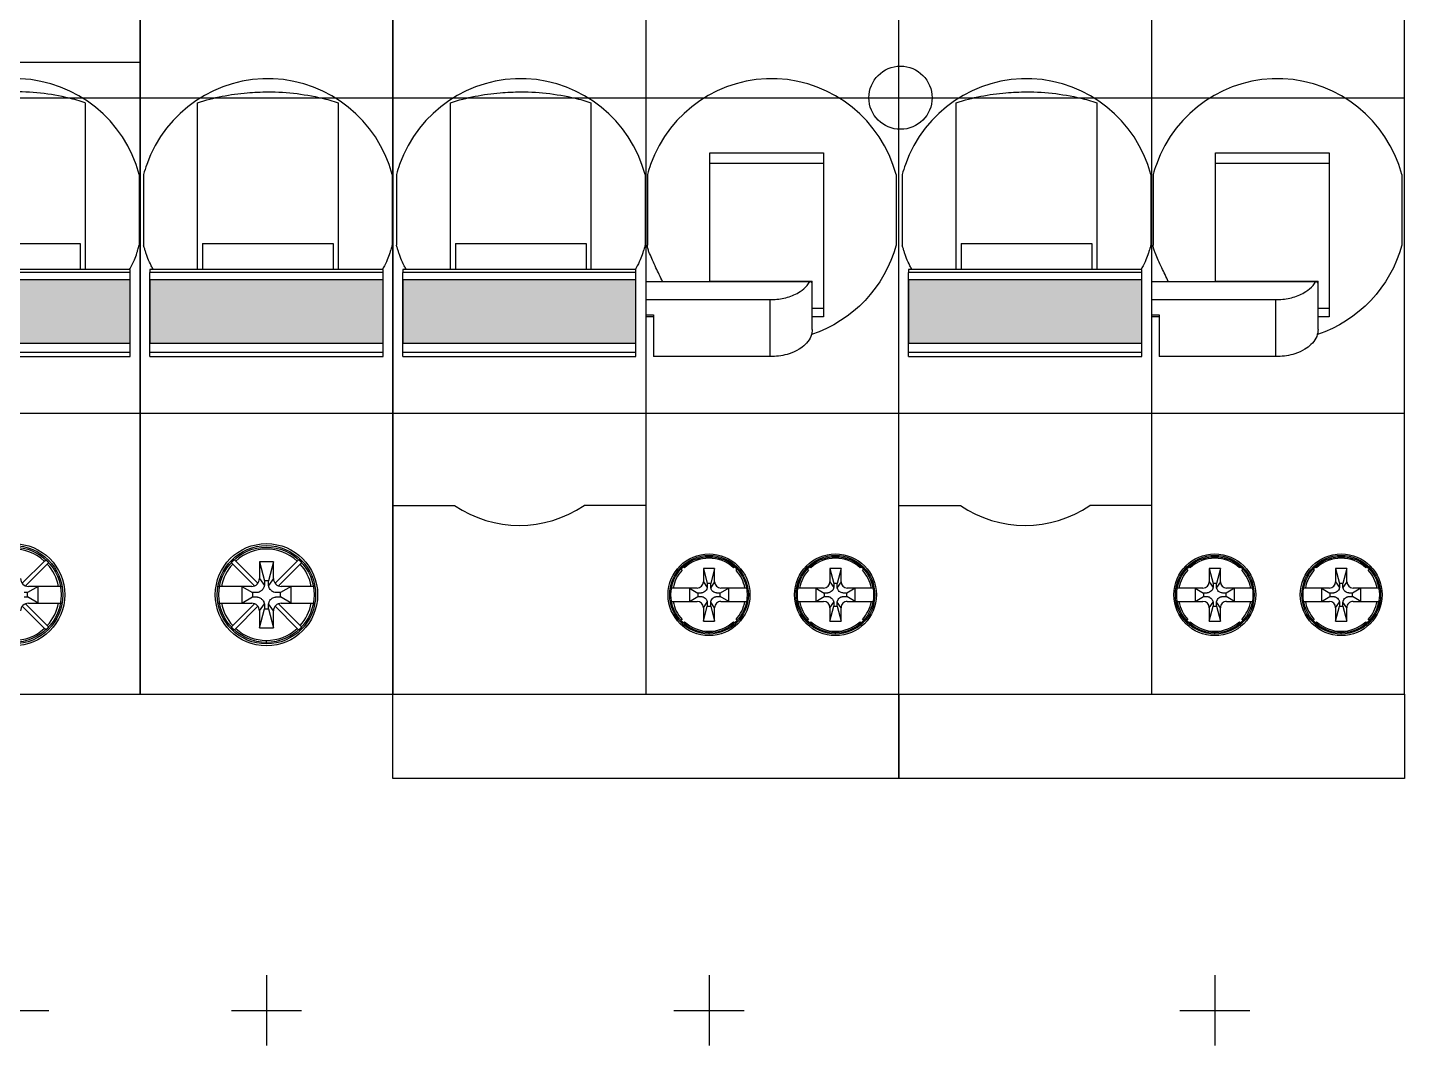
# Model space of a CAD drawing. Extents: x 990312 to 991012, y 80694 to 81594.
# Drawn here: x 990794.9 to 990892.9, y 80775.9 to 80848.4 of the extents above; entities that cross this region are included whole.
import ezdxf

# ---------------------------------------------------------------- set-up
doc = ezdxf.new("R2010")
doc.units = 0
doc.header["$MEASUREMENT"] = 0

# ---------------------------------------------------------------- blocks, each defined once
blk = doc.blocks.new('微端1PN+ELE-36mm右-2022.1')
h = blk.add_hatch(color=0)
h.dxf.hatch_style = 1
h.paths.add_polyline_path([(17.3, -17.475), (17.3, -12.972), (0.7, -12.972), (0.7, -17.475)])
at = {"color": 0}
for p, q in [((0, -42.495), (0, 42.495)), ((36, -42.495), (36, 42.495)), ((30.65, -15.614), (29.85, -15.614)), ((36, -22.505), (0, -22.505))]:
    blk.add_line(p, q, dxfattribs=at)
at = {"color": 1}
for p, q in [((0, -0.005), (36, -0.005)), ((22.5, -62.505), (22.5, -67.505)), ((20, -65.005), (25, -65.005))]:
    blk.add_line(p, q, dxfattribs=at)
at = {"color": 0, "linetype": 'Continuous', "lineweight": 25}
for p, q in [((4.1, -12.229), (4.1, -0.358)), ((14.1, -0.358), (14.1, -12.229)), ((22.55, -13.08), (22.55, -3.94)), ((22.55, -3.94), (30.65, -3.94)), ((22.55, -4.67), (30.65, -4.67)), ((30.65, -3.94), (30.65, -15.614)), ((0.25, -5.472), (0.25, -10.497)), ((17.95, -5.472), (17.95, -10.497)), ((18.113, -5.472), (18.113, -10.497)), ((35.813, -5.472), (35.813, -10.497)), ((4.45, -10.387), (13.75, -10.387)), ((4.45, -10.387), (4.45, -12.229)), ((13.75, -10.387), (13.75, -12.229)), ((0.7, -12.229), (0.7, -12.445)), ((17.3, -12.229), (0.7, -12.229)), ((17.3, -12.445), (0.7, -12.445)), ((0.7, -18.444), (0.7, -12.445)), ((17.3, -12.445), (17.3, -12.229)), ((17.3, -18.444), (17.3, -12.445)), ((17.3, -12.972), (0.7, -12.972)), ((0.7, -12.972), (0.7, -17.475)), ((17.3, -17.475), (17.3, -12.972)), ((18, -13.098), (29.678, -13.098)), ((22.55, -13.08), (29.85, -13.08)), ((29.85, -16.515), (29.85, -13.08)), ((18, -14.384), (26.85, -14.384)), ((26.85, -18.444), (26.85, -14.384)), ((18, -15.456), (18.55, -15.456)), ((18.55, -15.614), (18, -15.614)), ((18.55, -15.456), (18.55, -18.444)), ((29.85, -14.994), (30.65, -14.994)), ((0.7, -17.475), (17.3, -17.475)), ((0.7, -18.134), (17.3, -18.134)), ((0.7, -18.444), (17.3, -18.444)), ((26.85, -18.444), (18.55, -18.444)), ((20.662, -33.395), (20.492, -33.565)), ((20.492, -33.565), (20.579, -33.652)), ((20.748, -33.482), (20.662, -33.395)), ((22.1, -33.524), (22.38, -34.605)), ((22.1, -33.524), (22.1, -34.482)), ((22.9, -33.524), (22.1, -33.524)), ((22.9, -33.524), (22.62, -34.605)), ((22.9, -34.482), (22.9, -33.524)), ((24.338, -33.395), (24.252, -33.482)), ((24.508, -33.565), (24.338, -33.395)), ((24.421, -33.652), (24.508, -33.565)), ((29.662, -33.395), (29.492, -33.565)), ((29.492, -33.565), (29.579, -33.652)), ((29.748, -33.482), (29.662, -33.395)), ((31.1, -33.524), (31.38, -34.605)), ((31.1, -33.524), (31.1, -34.482)), ((31.9, -33.524), (31.1, -33.524)), ((31.9, -33.524), (31.62, -34.605)), ((31.9, -34.482), (31.9, -33.524)), ((33.338, -33.395), (33.252, -33.482)), ((33.508, -33.565), (33.338, -33.395)), ((33.421, -33.652), (33.508, -33.565)), ((21.658, -34.924), (19.773, -34.924)), ((21.1, -34.924), (21.1, -35.884)), ((21.1, -34.924), (21.7, -35.284)), ((22.1, -34.482), (22.38, -34.884)), ((22.62, -34.605), (22.38, -34.605)), ((22.38, -34.605), (22.38, -34.884)), ((22.9, -34.482), (22.62, -34.884)), ((22.62, -34.884), (22.62, -34.605)), ((23.9, -34.924), (23.3, -35.284)), ((25.234, -34.924), (23.342, -34.924)), ((23.9, -35.884), (23.9, -34.924)), ((30.658, -34.924), (28.773, -34.924)), ((30.1, -34.924), (30.1, -35.884)), ((30.1, -34.924), (30.7, -35.284)), ((31.1, -34.482), (31.38, -34.884)), ((31.62, -34.605), (31.38, -34.605)), ((31.38, -34.605), (31.38, -34.884)), ((31.9, -34.482), (31.62, -34.884)), ((31.62, -34.884), (31.62, -34.605)), ((32.9, -34.924), (32.3, -35.284)), ((34.234, -34.924), (32.342, -34.924)), ((32.9, -35.884), (32.9, -34.924)), ((19.766, -35.884), (21.658, -35.884)), ((21.1, -35.884), (21.7, -35.524)), ((21.7, -35.284), (21.7, -35.524)), ((21.9, -35.284), (21.7, -35.284)), ((21.7, -35.524), (21.9, -35.524)), ((22.1, -36.325), (22.38, -35.927)), ((22.1, -37.284), (22.38, -36.205)), ((22.38, -35.927), (22.38, -36.205)), ((22.38, -36.205), (22.62, -36.205)), ((22.62, -36.205), (22.62, -35.924)), ((22.9, -36.325), (22.62, -35.924)), ((22.62, -36.205), (22.9, -37.284)), ((23.3, -35.284), (23.1, -35.284)), ((23.1, -35.524), (23.3, -35.524)), ((23.3, -35.524), (23.3, -35.284)), ((23.9, -35.884), (23.3, -35.524)), ((23.342, -35.884), (25.227, -35.884)), ((28.766, -35.884), (30.658, -35.884)), ((30.1, -35.884), (30.7, -35.524)), ((30.7, -35.284), (30.7, -35.524)), ((30.9, -35.284), (30.7, -35.284)), ((30.7, -35.524), (30.9, -35.524)), ((31.1, -36.325), (31.38, -35.927)), ((31.1, -37.284), (31.38, -36.205)), ((31.38, -35.927), (31.38, -36.205)), ((31.38, -36.205), (31.62, -36.205)), ((31.62, -36.205), (31.62, -35.924)), ((31.9, -36.325), (31.62, -35.924)), ((31.62, -36.205), (31.9, -37.284)), ((32.3, -35.284), (32.1, -35.284)), ((32.1, -35.524), (32.3, -35.524)), ((32.3, -35.524), (32.3, -35.284)), ((32.9, -35.884), (32.3, -35.524)), ((32.342, -35.884), (34.227, -35.884)), ((20.579, -37.155), (20.492, -37.242)), ((20.492, -37.242), (20.662, -37.412)), ((22.1, -36.325), (22.1, -37.284)), ((22.9, -37.284), (22.9, -36.325)), ((24.338, -37.412), (24.508, -37.242)), ((24.508, -37.242), (24.421, -37.155)), ((29.579, -37.155), (29.492, -37.242)), ((29.492, -37.242), (29.662, -37.412)), ((31.1, -36.325), (31.1, -37.284)), ((31.9, -37.284), (31.9, -36.325)), ((33.338, -37.412), (33.508, -37.242)), ((33.508, -37.242), (33.421, -37.155)), ((20.662, -37.412), (20.748, -37.325)), ((22.1, -37.284), (22.9, -37.284)), ((22.5, -38.204), (22.5, -38.004)), ((24.252, -37.325), (24.338, -37.412)), ((29.662, -37.412), (29.748, -37.325)), ((31.1, -37.284), (31.9, -37.284)), ((31.5, -38.204), (31.5, -38.004)), ((33.252, -37.325), (33.338, -37.412))]:
    blk.add_line(p, q, dxfattribs=at)
at = {"color": 0}
for points in [[(18, 42.495), (18, -42.505)], [(0, -29.05), (4.389, -29.05)], [(18, -29.05), (13.611, -29.05)]]:
    blk.add_lwpolyline(points, dxfattribs=at)
at = {"color": 0, "linetype": 'Continuous', "lineweight": 25}
for points in [[(17.95, -5.472, 0.325898), (9.478, 1.351, 0.327549), (0.478, -4.755, 0.019903), (0.25, -5.472)], [(35.813, -5.472, 0.325898), (27.342, 1.351, 0.327549), (18.342, -4.755, 0.019903), (18.113, -5.472)], [(4.1, -0.358, -0.057791), (7.633, 0.349, -0.021426), (9.1, 0.411)], [(9.1, 0.411, -0.062866), (13.219, -0.1, -0.011925), (13.81, -0.268, -0.00278), (14.1, -0.358)], [(0.945, -12.229, -0.004985), (0.804, -11.973, -0.030991), (0.56, -11.444, -0.01067), (0.46, -11.169, -0.005787), (0.387, -10.947, -0.003458), (0.317, -10.722, -0.001919), (0.25, -10.497)], [(17.95, -10.497, -0.002854), (17.85, -10.835, -0.004585), (17.78, -11.06, -0.019111), (17.601, -11.554, -0.037551), (17.318, -12.128, -0.002555), (17.258, -12.228)], [(19.193, -13.098, -0.001795), (18.724, -12.111, -0.00414), (18.478, -11.578, -0.009598), (18.275, -11.108, -0.013431), (18.181, -10.859, -0.015877), (18.14, -10.728, -0.023788), (18.119, -10.635, -0.050604), (18.112, -10.53, -0.012356), (18.113, -10.497)], [(35.813, -10.497, -0.25096), (29.799, -16.872)], [(26.85, -14.384, 0.009763), (27.08, -14.378, 0.05752), (28.082, -14.214, 0.073734), (28.978, -13.814, 0.073656), (29.492, -13.369, 0.028209), (29.593, -13.236, 0.012152), (29.678, -13.098)], [(29.85, -13.221, 0.010405), (29.849, -13.214, 0.052357), (29.846, -13.202, 0.052352), (29.841, -13.192, 0.046202), (29.83, -13.179, 0.029578), (29.817, -13.168, 0.02368), (29.802, -13.156, 0.017967), (29.783, -13.144, 0.014665), (29.762, -13.133, 0.011695), (29.737, -13.121, 0.016038), (29.699, -13.106, 0.002868), (29.678, -13.098)], [(29.85, -16.515, -0.010744), (29.846, -16.61, -0.101991), (29.699, -17.12, -0.08255), (29.345, -17.587, -0.05423), (28.919, -17.912, -0.059873), (28.198, -18.238, -0.070818), (26.997, -18.441, -0.004299), (26.85, -18.444)], [(22.38, -34.884, -0.008657), (22.362, -34.945, -0.023793), (22.341, -35.005, -0.091571), (22.261, -35.128, -0.078411), (22.135, -35.227, -0.073505), (22.026, -35.267, -0.017685), (21.985, -35.275, -0.010456), (21.943, -35.28, -0.005778), (21.9, -35.284)], [(23.1, -35.284, -0.008656), (23.036, -35.277, -0.023792), (22.974, -35.267, -0.085963), (22.847, -35.216, -0.089526), (22.712, -35.096, -0.067272), (22.659, -35.005, -0.017683), (22.644, -34.965, -0.010455), (22.632, -34.925, -0.005777), (22.62, -34.884)], [(31.38, -34.884, -0.008657), (31.362, -34.945, -0.023793), (31.341, -35.005, -0.091571), (31.261, -35.128, -0.078411), (31.135, -35.227, -0.073505), (31.026, -35.267, -0.017685), (30.985, -35.275, -0.010456), (30.943, -35.28, -0.005778), (30.9, -35.284)], [(32.1, -35.284, -0.008656), (32.036, -35.277, -0.023792), (31.974, -35.267, -0.085963), (31.847, -35.216, -0.089526), (31.712, -35.096, -0.067272), (31.659, -35.005, -0.017683), (31.644, -34.965, -0.010455), (31.632, -34.925, -0.005777), (31.62, -34.884)], [(21.9, -35.524, -0.00869), (21.964, -35.53, -0.023887), (22.027, -35.54, -0.086312), (22.154, -35.592, -0.089889), (22.289, -35.713, -0.067544), (22.342, -35.805, -0.017754), (22.356, -35.845, -0.010496), (22.369, -35.885, -0.005799), (22.38, -35.927)], [(22.62, -35.924, -0.008657), (22.638, -35.862, -0.023793), (22.659, -35.802, -0.091571), (22.739, -35.679, -0.078412), (22.865, -35.581, -0.073501), (22.974, -35.54, -0.017684), (23.015, -35.533, -0.010456), (23.057, -35.528, -0.005777), (23.1, -35.524)], [(30.9, -35.524, -0.00869), (30.964, -35.53, -0.023887), (31.027, -35.54, -0.086312), (31.154, -35.592, -0.089889), (31.289, -35.713, -0.067544), (31.342, -35.805, -0.017754), (31.356, -35.845, -0.010496), (31.369, -35.885, -0.005799), (31.38, -35.927)], [(31.62, -35.924, -0.008657), (31.638, -35.862, -0.023793), (31.659, -35.802, -0.091571), (31.739, -35.679, -0.078412), (31.865, -35.581, -0.073501), (31.974, -35.54, -0.017684), (32.015, -35.533, -0.010456), (32.057, -35.528, -0.005777), (32.1, -35.524)]]:
    blk.add_lwpolyline(points, format="xyb", dxfattribs=at)
at = {"color": 0}
blk.add_lwpolyline([(0, -42.495), (36, -42.495), (36, -48.495), (0, -48.495)], close=True, dxfattribs=at)
for centre, radius in [((22.5, -35.404), 2.913), ((22.5, -35.404), 2.713), ((31.5, -35.404), 2.913), ((31.5, -35.404), 2.713)]:
    blk.add_circle(centre, radius, dxfattribs=at)
at = {"color": 0, "linetype": 'Continuous', "lineweight": 25}
for centre in [(22.5, -35.404), (31.5, -35.404)]:
    blk.add_circle(centre, 2.8, dxfattribs=at)
at = {"color": 0}
blk.add_arc((9, -22.249), 8.217, 235.86577, 304.13423, dxfattribs=at)
at = {"color": 0, "linetype": 'Continuous', "lineweight": 25}
for centre, radius, start, end in [((22.5, -35.404), 2.6, 47.64536, 132.35464), ((31.5, -35.404), 2.6, 47.64536, 132.35464), ((22.5, -35.404), 2.6, 137.64536, 169.36129), ((22.5, -35.404), 2.6, 10.63871, 42.35464), ((31.5, -35.404), 2.6, 137.64536, 169.36129), ((31.5, -35.404), 2.6, 10.63871, 42.35464), ((21.658, -34.482), 0.442, 270, 359.99998), ((23.342, -34.482), 0.442, 180, 270), ((30.658, -34.482), 0.442, 270, 359.99998), ((32.342, -34.482), 0.442, 180, 270), ((22.5, -35.404), 2.6, 190.63871, 222.35464), ((21.658, -36.325), 0.442, 0, 89.99998), ((23.342, -36.325), 0.442, 90, 180.00002), ((22.5, -35.404), 2.6, 317.64536, 349.36129), ((31.5, -35.404), 2.6, 190.63871, 222.35464), ((30.658, -36.325), 0.442, 0, 89.99998), ((32.342, -36.325), 0.442, 90, 180.00002), ((31.5, -35.404), 2.6, 317.64536, 349.36129), ((22.5, -35.404), 2.6, 227.64536, 312.35465), ((31.5, -35.404), 2.6, 227.64536, 312.35465)]:
    blk.add_arc(centre, radius, start, end, dxfattribs=at)
blk = doc.blocks.new('微端3P-54mm-2022.1')
h = blk.add_hatch(color=0)
h.dxf.hatch_style = 1
h.paths.add_polyline_path([(53.3, -17.47), (53.3, -12.967), (0.7, -12.967), (0.7, -17.47)])
at = {"color": 0}
for p, q in [((54, 42.5), (54, -42.5)), ((54, 2.5), (0, 2.5)), ((54, -22.5), (0, -22.5)), ((54, -42.5), (0, -42.5))]:
    blk.add_line(p, q, dxfattribs=at)
at = {"color": 1}
for p, q in [((0, 0), (54, 0)), ((42.5, -65), (47.5, -65))]:
    blk.add_line(p, q, dxfattribs=at)
at = {"color": 0, "linetype": 'Continuous', "lineweight": 25}
for p, q in [((50.1, -0.353), (50.1, -12.224)), ((53.95, -5.467), (53.95, -10.492)), ((40.45, -10.382), (49.75, -10.382)), ((49.75, -10.382), (49.75, -12.224)), ((53.3, -12.224), (0.7, -12.224)), ((53.3, -12.44), (0.7, -12.44)), ((53.3, -18.439), (53.3, -12.224)), ((53.3, -12.967), (0.7, -12.967)), ((0.7, -17.47), (53.3, -17.47)), ((0.7, -18.129), (53.3, -18.129)), ((0.7, -18.439), (53.3, -18.439)), ((47.19, -32.997), (45.61, -34.577)), ((45.85, -34.76), (47.402, -33.209)), ((47.298, -32.888), (47.19, -32.997)), ((47.51, -33.101), (47.298, -32.888)), ((47.402, -33.209), (47.51, -33.101)), ((46, -35.249), (45.75, -35.249)), ((46.75, -34.799), (46, -35.249)), ((46, -35.549), (46, -35.249)), ((48.418, -34.799), (46.052, -34.799)), ((46.75, -35.999), (46.75, -34.799)), ((45.61, -36.22), (47.19, -37.8)), ((45.75, -35.549), (46, -35.549)), ((47.402, -37.588), (45.85, -36.037)), ((46.75, -35.999), (46, -35.549)), ((46.052, -35.999), (48.409, -35.999)), ((47.19, -37.8), (47.298, -37.909)), ((47.298, -37.909), (47.51, -37.697)), ((47.51, -37.697), (47.402, -37.588))]:
    blk.add_line(p, q, dxfattribs=at)
at = {"color": 0}
for radius in [3.641, 3.391]:
    blk.add_circle((45, -35.399), radius, dxfattribs=at)
at = {"color": 0, "linetype": 'Continuous', "lineweight": 25}
blk.add_circle((45, -35.399), 3.5, dxfattribs=at)
for centre, radius, start, end in [((45.036, -7.864), 9.231, 15.04738, 87.25017), ((45.134, -16.153), 16.57, 75.72966, 90.11845), ((45.998, -12.564), 12.878, 72.78671, 75.51964), ((41.819, -26.433), 27.363, 72.3845, 73.02153), ((24.256, -1.894), 30.914, 343.19806, 343.8522), ((49.646, -9.949), 4.266, 329.3774, 337.97942), ((47.226, -8.967), 6.879, 337.95796, 342.33732), ((41.597, -7.126), 12.8, 342.1258, 343.17671), ((43.434, -6.374), 11.434, 329.22915, 329.81466), ((45, -35.399), 3.25, 47.64536, 132.35464), ((45, -35.399), 3.25, 10.63871, 42.35464), ((46.052, -34.247), 0.552, 180, 270), ((46.052, -36.551), 0.552, 90, 180.00002), ((45, -35.399), 3.25, 317.64536, 349.36129), ((45, -35.399), 3.25, 227.64536, 312.35465)]:
    blk.add_arc(centre, radius, start, end, dxfattribs=at)
blk = doc.blocks.new('微端1P-18mm-2022.1')
h = blk.add_hatch(color=0)
h.dxf.hatch_style = 1
h.paths.add_polyline_path([(17.3, -17.47), (17.3, -12.967), (0.7, -12.967), (0.7, -17.47)])
at = {"color": 0}
for p, q in [((0, -42.5), (0, 42.5)), ((18, 42.5), (18, -42.5)), ((18, -22.5), (0, -22.5)), ((18, -42.5), (0, -42.5))]:
    blk.add_line(p, q, dxfattribs=at)
at = {"color": 1}
for p, q in [((0, 0), (18, 0)), ((9, -62.5), (9, -67.5)), ((6.5, -65), (11.5, -65))]:
    blk.add_line(p, q, dxfattribs=at)
at = {"color": 0, "linetype": 'Continuous', "lineweight": 25}
for p, q in [((4.1, -12.224), (4.1, -0.353)), ((14.1, -0.353), (14.1, -12.224)), ((0.25, -5.467), (0.25, -10.492)), ((17.95, -5.467), (17.95, -10.492)), ((4.45, -10.382), (13.75, -10.382)), ((4.45, -10.382), (4.45, -12.224)), ((13.75, -10.382), (13.75, -12.224)), ((0.7, -12.224), (0.7, -12.44)), ((17.3, -12.224), (0.7, -12.224)), ((17.3, -12.44), (0.7, -12.44)), ((0.7, -18.439), (0.7, -12.44)), ((17.3, -12.44), (17.3, -12.224)), ((17.3, -18.439), (17.3, -12.44)), ((17.3, -12.967), (0.7, -12.967)), ((0.7, -12.967), (0.7, -17.47)), ((17.3, -17.47), (17.3, -12.967)), ((0.7, -17.47), (17.3, -17.47)), ((0.7, -18.129), (17.3, -18.129)), ((0.7, -18.439), (17.3, -18.439)), ((6.702, -32.888), (6.49, -33.101)), ((6.49, -33.101), (6.598, -33.209)), ((6.598, -33.209), (8.15, -34.76)), ((6.81, -32.997), (6.702, -32.888)), ((8.39, -34.577), (6.81, -32.997)), ((8.5, -33.049), (8.85, -34.401)), ((8.5, -33.049), (8.5, -34.247)), ((9.5, -33.049), (8.5, -33.049)), ((9.5, -33.049), (9.15, -34.401)), ((9.5, -34.247), (9.5, -33.049)), ((11.19, -32.997), (9.61, -34.577)), ((9.85, -34.76), (11.402, -33.209)), ((11.298, -32.888), (11.19, -32.997)), ((11.51, -33.101), (11.298, -32.888)), ((11.402, -33.209), (11.51, -33.101)), ((8.5, -34.247), (8.85, -34.749)), ((9.5, -34.247), (9.15, -34.749)), ((7.948, -34.799), (5.591, -34.799)), ((7.25, -34.799), (7.25, -35.999)), ((7.25, -34.799), (8, -35.249)), ((8, -35.249), (8, -35.549)), ((8.25, -35.249), (8, -35.249)), ((9.15, -34.401), (8.85, -34.401)), ((8.85, -34.401), (8.85, -34.749)), ((9.15, -34.749), (9.15, -34.401)), ((10, -35.249), (9.75, -35.249)), ((10.75, -34.799), (10, -35.249)), ((10, -35.549), (10, -35.249)), ((12.418, -34.799), (10.052, -34.799)), ((10.75, -35.999), (10.75, -34.799)), ((5.582, -35.999), (7.948, -35.999)), ((8.15, -36.037), (6.598, -37.588)), ((6.81, -37.8), (8.39, -36.22)), ((7.25, -35.999), (8, -35.549)), ((8, -35.549), (8.25, -35.549)), ((8.5, -36.551), (8.85, -36.053)), ((8.85, -36.053), (8.85, -36.401)), ((9.15, -36.401), (9.15, -36.049)), ((9.5, -36.551), (9.15, -36.049)), ((9.61, -36.22), (11.19, -37.8)), ((9.75, -35.549), (10, -35.549)), ((11.402, -37.588), (9.85, -36.037)), ((10.75, -35.999), (10, -35.549)), ((10.052, -35.999), (12.409, -35.999)), ((8.5, -37.749), (8.85, -36.401)), ((8.5, -36.551), (8.5, -37.749)), ((8.85, -36.401), (9.15, -36.401)), ((9.15, -36.401), (9.5, -37.749)), ((9.5, -37.749), (9.5, -36.551)), ((6.598, -37.588), (6.49, -37.697)), ((6.49, -37.697), (6.702, -37.909)), ((6.702, -37.909), (6.81, -37.8)), ((8.5, -37.749), (9.5, -37.749)), ((11.19, -37.8), (11.298, -37.909)), ((11.298, -37.909), (11.51, -37.697)), ((11.51, -37.697), (11.402, -37.588)), ((9, -38.899), (9, -38.649))]:
    blk.add_line(p, q, dxfattribs=at)
for points in [[(17.95, -5.467, 0.325898), (9.478, 1.356, 0.327549), (0.478, -4.75, 0.019903), (0.25, -5.467)], [(4.1, -0.353, -0.057791), (7.633, 0.354, -0.021426), (9.1, 0.416)], [(9.1, 0.416, -0.062866), (13.219, -0.095, -0.011925), (13.81, -0.263, -0.00278), (14.1, -0.353)], [(0.945, -12.224, -0.004985), (0.804, -11.968, -0.030991), (0.56, -11.439, -0.01067), (0.46, -11.164, -0.005787), (0.387, -10.942, -0.003458), (0.317, -10.717, -0.001919), (0.25, -10.492)], [(17.95, -10.492, -0.002854), (17.85, -10.83, -0.004585), (17.78, -11.055, -0.019111), (17.601, -11.549, -0.037551), (17.318, -12.123, -0.002555), (17.258, -12.223)], [(8.85, -34.749, -0.008657), (8.828, -34.826, -0.023793), (8.801, -34.9, -0.091571), (8.701, -35.055, -0.078411), (8.543, -35.177, -0.073505), (8.408, -35.228, -0.017685), (8.356, -35.237, -0.010456), (8.303, -35.244, -0.005778), (8.25, -35.249)], [(9.75, -35.249, -0.008656), (9.67, -35.241, -0.023792), (9.592, -35.228, -0.085963), (9.434, -35.164, -0.089526), (9.265, -35.014, -0.067272), (9.199, -34.9, -0.017683), (9.18, -34.851, -0.010455), (9.164, -34.8, -0.005777), (9.15, -34.749)], [(8.25, -35.549, -0.00869), (8.33, -35.557, -0.023887), (8.409, -35.57, -0.086312), (8.567, -35.634, -0.089889), (8.736, -35.786, -0.067544), (8.802, -35.9, -0.017754), (8.82, -35.95, -0.010496), (8.836, -36.001, -0.005799), (8.85, -36.053)], [(9.15, -36.049, -0.008657), (9.172, -35.972, -0.023793), (9.199, -35.897, -0.091571), (9.299, -35.743, -0.078412), (9.457, -35.62, -0.073501), (9.592, -35.569, -0.017684), (9.644, -35.56, -0.010456), (9.697, -35.554, -0.005777), (9.75, -35.549)]]:
    blk.add_lwpolyline(points, format="xyb", dxfattribs=at)
at = {"color": 0}
for radius in [3.641, 3.391]:
    blk.add_circle((9, -35.399), radius, dxfattribs=at)
at = {"color": 0, "linetype": 'Continuous', "lineweight": 25}
blk.add_circle((9, -35.399), 3.5, dxfattribs=at)
for centre, radius, start, end in [((9, -35.399), 3.25, 47.64536, 132.35464), ((9, -35.399), 3.25, 137.64536, 169.36129), ((9, -35.399), 3.25, 10.63871, 42.35464), ((7.948, -34.247), 0.552, 270, 359.99998), ((10.052, -34.247), 0.552, 180, 270), ((9, -35.399), 3.25, 190.63871, 222.35464), ((7.948, -36.551), 0.552, 0, 89.99998), ((10.052, -36.551), 0.552, 90, 180.00002), ((9, -35.399), 3.25, 317.64536, 349.36129), ((9, -35.399), 3.25, 227.64536, 312.35465)]:
    blk.add_arc(centre, radius, start, end, dxfattribs=at)

msp = doc.modelspace()

# ---------------------------------------------------------------- linework, layer by layer
at = {"color": 6}
msp.add_circle((990856.993, 80843.393), 2.25, dxfattribs=at)

# ---------------------------------------------------------------- block references
at = {"color": 2}
for name, p in [('微端1PN+ELE-36mm右-2022.1', (990820.862, 80843.398)), ('微端1PN+ELE-36mm右-2022.1', (990856.862, 80843.398)), ('微端3P-54mm-2022.1', (990748.862, 80843.393)), ('微端1P-18mm-2022.1', (990802.862, 80843.393))]:
    msp.add_blockref(name, p, dxfattribs=at)

doc.saveas('drawing.dxf')
